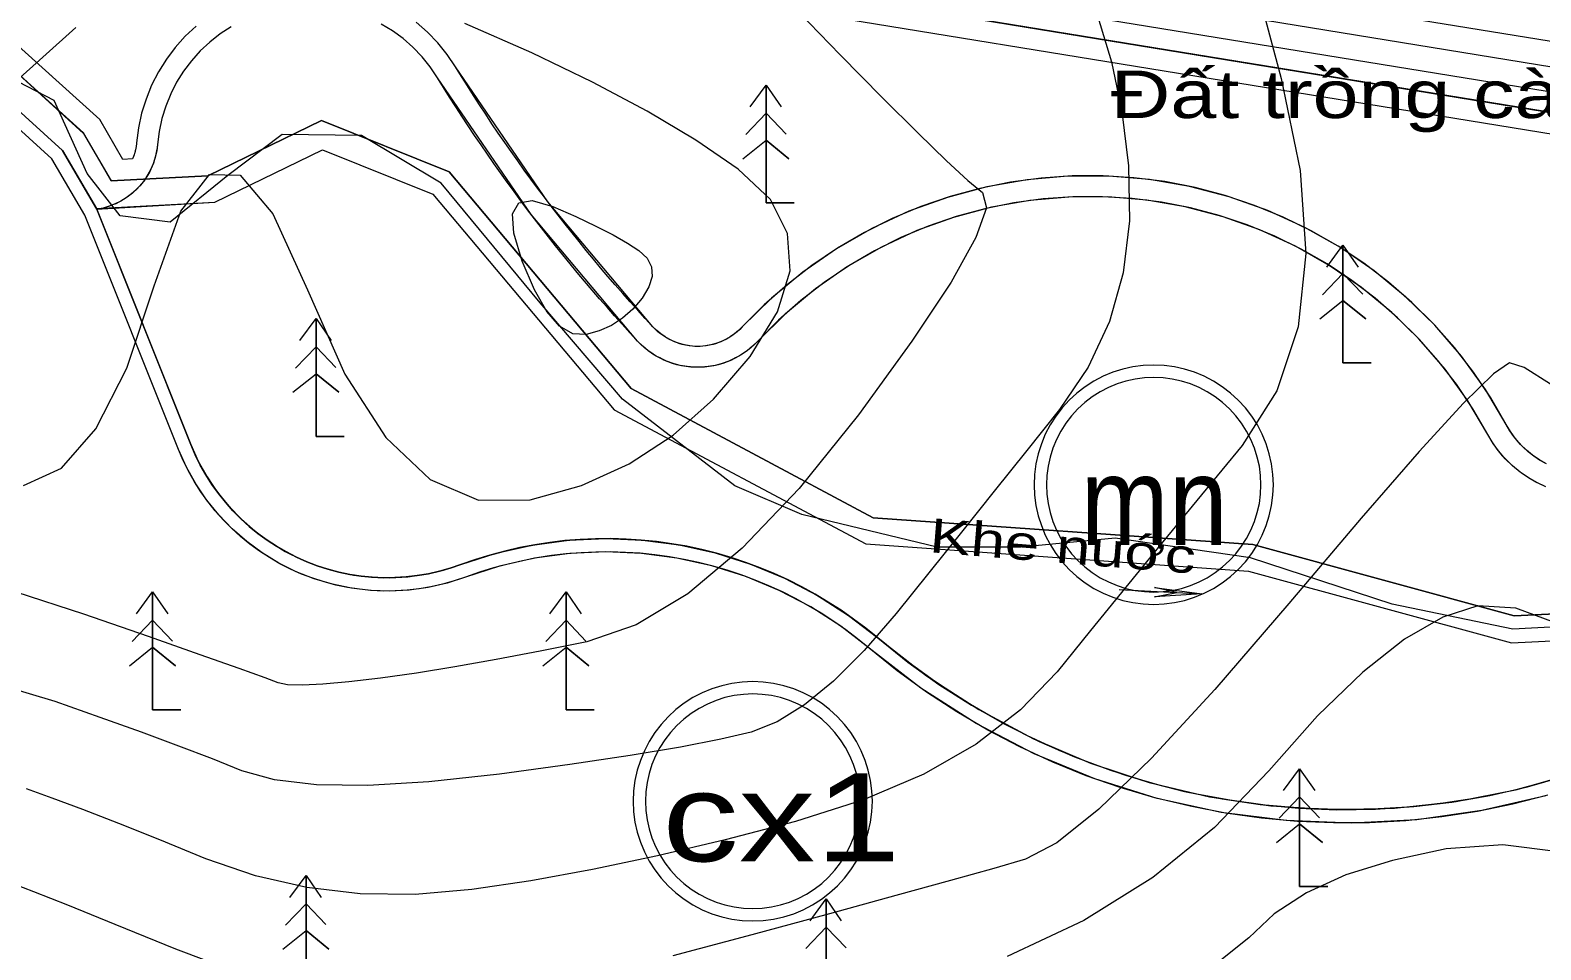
# Model space of a CAD drawing. Header units: metres. Extents: x 533049 to 537618, y 1849954 to 1852676.
# Drawn here: x 535436.2 to 535662.7, y 1851406.4 to 1851544.3 of the extents above; entities that cross this region are included whole.
import ezdxf

# ---------------------------------------------------------------- set-up
doc = ezdxf.new("R2010")
doc.units = ezdxf.units.M
doc.header["$LTSCALE"] = 2
for name, color, linetype, lineweight in [('11', 7, 'Continuous', 13), ('13', 7, 'Continuous', 13), ('14', 7, 'Continuous', 13), ('54', 7, 'Continuous', 13), ('55', 7, 'Continuous', 13), ('57', 7, 'Continuous', 13), ('60', 7, 'Continuous', 13), ('8', 7, 'Continuous', 13)]:
    doc.layers.add(name, color=color, linetype=linetype, lineweight=lineweight)

msp = doc.modelspace()

# ---------------------------------------------------------------- linework, layer by layer
at = {"layer": '11'}
for points in [[(535622.57, 1851476.16), (535622.5, 1851477.72), (535622.3, 1851479.28), (535621.96, 1851480.8), (535621.49, 1851482.3), (535620.89, 1851483.74), (535620.17, 1851485.13), (535619.32, 1851486.45), (535618.37, 1851487.69), (535617.31, 1851488.84), (535616.16, 1851489.9), (535614.92, 1851490.85), (535613.6, 1851491.7), (535612.21, 1851492.42), (535610.77, 1851493.02), (535609.27, 1851493.49), (535607.75, 1851493.83), (535606.19, 1851494.03), (535604.63, 1851494.1), (535603.07, 1851494.03), (535601.52, 1851493.83), (535599.99, 1851493.49), (535598.5, 1851493.02), (535597.05, 1851492.42), (535595.66, 1851491.7), (535594.34, 1851490.85), (535593.1, 1851489.9), (535591.95, 1851488.84), (535590.89, 1851487.69), (535589.94, 1851486.45), (535589.1, 1851485.13), (535588.37, 1851483.74), (535587.78, 1851482.3), (535587.3, 1851480.8), (535586.97, 1851479.28), (535586.76, 1851477.72), (535586.69, 1851476.16), (535586.76, 1851474.6), (535586.97, 1851473.05), (535587.3, 1851471.52), (535587.78, 1851470.03), (535588.37, 1851468.58), (535589.1, 1851467.19), (535589.94, 1851465.87), (535590.89, 1851464.63), (535591.95, 1851463.48), (535593.1, 1851462.42), (535594.34, 1851461.47), (535595.66, 1851460.63), (535597.05, 1851459.9), (535598.5, 1851459.3), (535599.99, 1851458.83), (535601.52, 1851458.5), (535603.07, 1851458.29), (535604.63, 1851458.22), (535606.19, 1851458.29), (535607.75, 1851458.5), (535609.27, 1851458.83), (535610.77, 1851459.3), (535612.21, 1851459.9), (535613.6, 1851460.63), (535614.92, 1851461.47), (535616.16, 1851462.42), (535617.31, 1851463.48), (535618.37, 1851464.63), (535619.32, 1851465.87), (535620.17, 1851467.19), (535620.89, 1851468.58), (535621.49, 1851470.03), (535621.96, 1851471.52), (535622.3, 1851473.05), (535622.5, 1851474.6)], [(535620.71, 1851476.16), (535620.65, 1851477.56), (535620.47, 1851478.95), (535620.16, 1851480.32), (535619.74, 1851481.66), (535619.21, 1851482.96), (535618.56, 1851484.2), (535617.8, 1851485.38), (535616.95, 1851486.5), (535616, 1851487.53), (535614.97, 1851488.48), (535613.85, 1851489.33), (535612.67, 1851490.09), (535611.43, 1851490.74), (535610.13, 1851491.27), (535608.79, 1851491.69), (535607.42, 1851492), (535606.03, 1851492.18), (535604.63, 1851492.24), (535603.23, 1851492.18), (535601.84, 1851492), (535600.47, 1851491.69), (535599.13, 1851491.27), (535597.83, 1851490.74), (535596.59, 1851490.09), (535595.41, 1851489.33), (535594.29, 1851488.48), (535593.26, 1851487.53), (535592.31, 1851486.5), (535591.46, 1851485.38), (535590.7, 1851484.2), (535590.06, 1851482.96), (535589.52, 1851481.66), (535589.1, 1851480.32), (535588.79, 1851478.95), (535588.61, 1851477.56), (535588.55, 1851476.16), (535588.61, 1851474.76), (535588.79, 1851473.37), (535589.1, 1851472), (535589.52, 1851470.66), (535590.06, 1851469.36), (535590.7, 1851468.12), (535591.46, 1851466.94), (535592.31, 1851465.82), (535593.26, 1851464.79), (535594.29, 1851463.84), (535595.41, 1851462.99), (535596.59, 1851462.23), (535597.83, 1851461.59), (535599.13, 1851461.05), (535600.47, 1851460.63), (535601.84, 1851460.32), (535603.23, 1851460.14), (535604.63, 1851460.08), (535606.03, 1851460.14), (535607.42, 1851460.32), (535608.79, 1851460.63), (535610.13, 1851461.05), (535611.43, 1851461.59), (535612.67, 1851462.23), (535613.85, 1851462.99), (535614.97, 1851463.84), (535616, 1851464.79), (535616.95, 1851465.82), (535617.8, 1851466.94), (535618.56, 1851468.12), (535619.21, 1851469.36), (535619.74, 1851470.66), (535620.16, 1851472), (535620.47, 1851473.37), (535620.65, 1851474.76)], [(535562.44, 1851428.71), (535562.37, 1851430.27), (535562.17, 1851431.82), (535561.83, 1851433.35), (535561.36, 1851434.84), (535560.76, 1851436.29), (535560.04, 1851437.68), (535559.2, 1851439), (535558.24, 1851440.24), (535557.19, 1851441.39), (535556.03, 1851442.45), (535554.79, 1851443.4), (535553.47, 1851444.24), (535552.08, 1851444.96), (535550.64, 1851445.56), (535549.15, 1851446.03), (535547.62, 1851446.37), (535546.07, 1851446.58), (535544.5, 1851446.64), (535542.94, 1851446.58), (535541.39, 1851446.37), (535539.86, 1851446.03), (535538.37, 1851445.56), (535536.92, 1851444.96), (535535.53, 1851444.24), (535534.21, 1851443.4), (535532.97, 1851442.45), (535531.82, 1851441.39), (535530.76, 1851440.24), (535529.81, 1851439), (535528.97, 1851437.68), (535528.25, 1851436.29), (535527.65, 1851434.84), (535527.18, 1851433.35), (535526.84, 1851431.82), (535526.63, 1851430.27), (535526.57, 1851428.71), (535526.63, 1851427.14), (535526.84, 1851425.59), (535527.18, 1851424.06), (535527.65, 1851422.57), (535528.25, 1851421.13), (535528.97, 1851419.74), (535529.81, 1851418.42), (535530.76, 1851417.18), (535531.82, 1851416.02), (535532.97, 1851414.97), (535534.21, 1851414.01), (535535.53, 1851413.17), (535536.92, 1851412.45), (535538.37, 1851411.85), (535539.86, 1851411.38), (535541.39, 1851411.04), (535542.94, 1851410.84), (535544.5, 1851410.77), (535546.07, 1851410.84), (535547.62, 1851411.04), (535549.15, 1851411.38), (535550.64, 1851411.85), (535552.08, 1851412.45), (535553.47, 1851413.17), (535554.79, 1851414.01), (535556.03, 1851414.97), (535557.19, 1851416.02), (535558.24, 1851417.18), (535559.2, 1851418.42), (535560.04, 1851419.74), (535560.76, 1851421.13), (535561.36, 1851422.57), (535561.83, 1851424.06), (535562.17, 1851425.59), (535562.37, 1851427.14)], [(535560.58, 1851428.71), (535560.52, 1851430.11), (535560.34, 1851431.5), (535560.04, 1851432.87), (535559.61, 1851434.21), (535559.08, 1851435.5), (535558.43, 1851436.75), (535557.68, 1851437.93), (535556.82, 1851439.04), (535555.87, 1851440.08), (535554.84, 1851441.03), (535553.73, 1851441.88), (535552.54, 1851442.63), (535551.3, 1851443.28), (535550, 1851443.82), (535548.66, 1851444.24), (535547.3, 1851444.54), (535545.9, 1851444.73), (535544.5, 1851444.79), (535543.1, 1851444.73), (535541.71, 1851444.54), (535540.34, 1851444.24), (535539, 1851443.82), (535537.71, 1851443.28), (535536.46, 1851442.63), (535535.28, 1851441.88), (535534.17, 1851441.03), (535533.13, 1851440.08), (535532.18, 1851439.04), (535531.33, 1851437.93), (535530.58, 1851436.75), (535529.93, 1851435.5), (535529.39, 1851434.21), (535528.97, 1851432.87), (535528.67, 1851431.5), (535528.48, 1851430.11), (535528.42, 1851428.71), (535528.48, 1851427.31), (535528.67, 1851425.91), (535528.97, 1851424.55), (535529.39, 1851423.21), (535529.93, 1851421.91), (535530.58, 1851420.67), (535531.33, 1851419.48), (535532.18, 1851418.37), (535533.13, 1851417.34), (535534.17, 1851416.39), (535535.28, 1851415.53), (535536.46, 1851414.78), (535537.71, 1851414.13), (535539, 1851413.6), (535540.34, 1851413.17), (535541.71, 1851412.87), (535543.1, 1851412.69), (535544.5, 1851412.63), (535545.9, 1851412.69), (535547.3, 1851412.87), (535548.66, 1851413.17), (535550, 1851413.6), (535551.3, 1851414.13), (535552.54, 1851414.78), (535553.73, 1851415.53), (535554.84, 1851416.39), (535555.87, 1851417.34), (535556.82, 1851418.37), (535557.68, 1851419.48), (535558.43, 1851420.67), (535559.08, 1851421.91), (535559.61, 1851423.21), (535560.04, 1851424.55), (535560.34, 1851425.91), (535560.52, 1851427.31)]]:
    msp.add_lwpolyline(points, close=True, dxfattribs=at)
at = {"layer": '13'}
msp.add_lwpolyline([(535716.45, 1851530.29), (535424.43, 1851577.9)], dxfattribs=at)
at = {"layer": '14'}
for points in [[(535430.91, 1851544.01), (535434.55, 1851555.84), (535434.9, 1851556.85), (535435.35, 1851557.81), (535435.88, 1851558.73), (535436.49, 1851559.6), (535437.18, 1851560.41), (535437.93, 1851561.16), (535438.75, 1851561.84), (535439.63, 1851562.44), (535440.56, 1851562.96), (535441.53, 1851563.39), (535442.53, 1851563.74), (535443.56, 1851563.99), (535444.61, 1851564.16), (535445.68, 1851564.22), (535446.74, 1851564.19), (535447.79, 1851564.07), (535714.86, 1851520.53)], [(535447.79, 1851564.07), (535714.86, 1851520.53)], [(535451.5, 1851525.03), (535450.05, 1851524.95), (535446.59, 1851530.94), (535431.86, 1851544.2), (535430.91, 1851544.01)], [(535461.04, 1851544.93), (535459.4, 1851543.4), (535457.91, 1851541.73), (535456.57, 1851539.95), (535455.38, 1851538.05), (535454.36, 1851536.06), (535453.52, 1851533.99), (535452.86, 1851531.85), (535452.39, 1851529.67), (535452.11, 1851527.45), (535452.03, 1851526.83), (535451.9, 1851526.21), (535451.72, 1851525.61), (535451.5, 1851525.03), (535450.05, 1851524.95), (535446.59, 1851530.94), (535431.86, 1851544.2)], [(535461.04, 1851544.93), (535459.4, 1851543.4), (535457.91, 1851541.73), (535456.57, 1851539.95), (535455.38, 1851538.05), (535454.36, 1851536.06), (535453.52, 1851533.99), (535452.86, 1851531.85), (535452.39, 1851529.67), (535452.11, 1851527.45), (535452.1, 1851527.36), (535452.09, 1851527.28), (535452.08, 1851527.19), (535452.07, 1851527.11), (535452.06, 1851527.02), (535452.05, 1851526.93), (535452.04, 1851526.85), (535452.02, 1851526.76), (535452.01, 1851526.68), (535451.99, 1851526.59), (535451.97, 1851526.51), (535451.95, 1851526.42), (535451.93, 1851526.34), (535451.91, 1851526.26), (535451.89, 1851526.17), (535451.87, 1851526.09), (535451.85, 1851526), (535451.82, 1851525.92), (535451.8, 1851525.84), (535451.77, 1851525.76), (535451.75, 1851525.67), (535451.72, 1851525.59), (535451.69, 1851525.51), (535451.66, 1851525.43), (535451.63, 1851525.35), (535451.6, 1851525.27), (535451.56, 1851525.19), (535451.53, 1851525.11), (535451.5, 1851525.03)], [(535535.46, 1851496.94), (535534.95, 1851497), (535534.44, 1851497.09), (535533.93, 1851497.2), (535533.43, 1851497.35), (535532.95, 1851497.52), (535532.47, 1851497.72), (535532, 1851497.95), (535531.55, 1851498.2), (535531.11, 1851498.48), (535530.69, 1851498.78), (535530.29, 1851499.11), (535529.9, 1851499.46), (535529.54, 1851499.83), (535528.39, 1851501.07), (535527.25, 1851502.32), (535526.12, 1851503.58), (535525, 1851504.85), (535523.89, 1851506.12), (535522.79, 1851507.4), (535521.69, 1851508.69), (535520.6, 1851509.99), (535519.53, 1851511.29), (535518.46, 1851512.61), (535517.4, 1851513.92), (535516.35, 1851515.25), (535515.31, 1851516.58), (535514.27, 1851517.92), (535513.25, 1851519.27), (535512.24, 1851520.62), (535511.23, 1851521.99), (535510.24, 1851523.35), (535509.25, 1851524.73), (535508.27, 1851526.11), (535507.31, 1851527.5), (535506.35, 1851528.89), (535505.4, 1851530.29), (535504.46, 1851531.7), (535503.53, 1851533.11), (535502.62, 1851534.53), (535501.71, 1851535.96), (535500.81, 1851537.39), (535499.92, 1851538.83), (535498.67, 1851540.69), (535497.26, 1851542.42), (535495.71, 1851544.03), (535494.02, 1851545.5)], [(535662.46, 1851479.89), (535661.45, 1851480.58), (535660.51, 1851481.36), (535659.64, 1851482.21), (535658.84, 1851483.14), (535658.13, 1851484.13), (535657.5, 1851485.18), (535654.37, 1851490.44), (535650.79, 1851495.42), (535646.79, 1851500.07), (535642.41, 1851504.35), (535637.68, 1851508.24), (535632.63, 1851511.71), (535627.3, 1851514.73), (535621.72, 1851517.28), (535615.95, 1851519.35), (535610.02, 1851520.9), (535603.99, 1851521.94), (535597.88, 1851522.45), (535591.75, 1851522.44), (535585.65, 1851521.9), (535579.61, 1851520.83), (535573.69, 1851519.25), (535567.93, 1851517.16), (535562.37, 1851514.59), (535557.05, 1851511.54), (535552.02, 1851508.05), (535547.3, 1851504.13), (535542.94, 1851499.83), (535542.38, 1851499.27), (535541.77, 1851498.77), (535541.12, 1851498.32), (535540.43, 1851497.92), (535539.71, 1851497.59), (535538.97, 1851497.32), (535538.2, 1851497.12), (535537.42, 1851496.98), (535536.64, 1851496.91), (535535.84, 1851496.91), (535535.06, 1851496.98), (535534.28, 1851497.12), (535533.51, 1851497.32), (535532.77, 1851497.59), (535532.05, 1851497.92), (535531.36, 1851498.32), (535530.71, 1851498.77), (535530.1, 1851499.27), (535529.54, 1851499.83), (535513.76, 1851518.6), (535499.92, 1851538.83), (535498.67, 1851540.69), (535497.26, 1851542.42), (535495.71, 1851544.03), (535494.02, 1851545.5)], [(535663.73, 1851429.62), (535658.48, 1851428.27), (535653.17, 1851427.18), (535647.82, 1851426.35), (535642.43, 1851425.79), (535637.01, 1851425.49), (535631.59, 1851425.45), (535626.18, 1851425.68), (535620.78, 1851426.17), (535615.41, 1851426.93), (535610.09, 1851427.95), (535604.82, 1851429.22), (535599.62, 1851430.76), (535594.51, 1851432.54), (535589.48, 1851434.57), (535584.56, 1851436.85), (535579.76, 1851439.36), (535575.09, 1851442.11), (535570.55, 1851445.08), (535566.17, 1851448.26), (535561.95, 1851451.66), (535560.23, 1851453.07), (535558.46, 1851454.41), (535556.64, 1851455.68), (535554.77, 1851456.89), (535552.87, 1851458.02), (535550.92, 1851459.09), (535548.94, 1851460.09), (535546.92, 1851461.01), (535544.87, 1851461.86), (535542.79, 1851462.64), (535540.68, 1851463.34), (535538.55, 1851463.96), (535536.39, 1851464.5), (535534.22, 1851464.96), (535532.03, 1851465.35), (535529.84, 1851465.65), (535527.63, 1851465.88), (535525.41, 1851466.02), (535523.19, 1851466.09), (535520.97, 1851466.07), (535518.75, 1851465.97), (535516.54, 1851465.79), (535514.33, 1851465.53), (535512.14, 1851465.19), (535509.96, 1851464.77), (535507.8, 1851464.28), (535505.65, 1851463.7), (535503.53, 1851463.04), (535501.43, 1851462.31), (535499.73, 1851461.74), (535498, 1851461.25), (535496.25, 1851460.86), (535494.47, 1851460.56), (535492.69, 1851460.35), (535490.89, 1851460.24), (535489.1, 1851460.23), (535487.3, 1851460.31), (535485.51, 1851460.49), (535483.73, 1851460.76), (535481.97, 1851461.13), (535480.24, 1851461.59), (535478.53, 1851462.14), (535476.85, 1851462.78), (535475.2, 1851463.51), (535473.6, 1851464.33), (535472.05, 1851465.23), (535470.54, 1851466.21), (535469.09, 1851467.27), (535467.7, 1851468.41), (535466.37, 1851469.62), (535465.1, 1851470.89), (535463.91, 1851472.24), (535462.79, 1851473.64), (535461.74, 1851475.1), (535460.78, 1851476.62), (535459.89, 1851478.19), (535459.1, 1851479.8), (535458.38, 1851481.45), (535444.32, 1851516.58), (535439.41, 1851525.01), (535429.17, 1851534.31)], [(535663.41, 1851429.53), (535653.84, 1851427.3), (535644.11, 1851425.94), (535634.3, 1851425.44), (535624.49, 1851425.81), (535614.75, 1851427.04), (535605.15, 1851429.14), (535595.78, 1851432.07), (535586.7, 1851435.82), (535577.99, 1851440.36), (535569.72, 1851445.66), (535561.95, 1851451.66), (535557.7, 1851454.94), (535553.19, 1851457.84), (535548.44, 1851460.33), (535543.48, 1851462.39), (535538.37, 1851464), (535533.13, 1851465.17), (535527.81, 1851465.86), (535522.45, 1851466.09), (535517.09, 1851465.84), (535511.78, 1851465.13), (535506.54, 1851463.95), (535501.43, 1851462.31), (535498.68, 1851461.43), (535495.85, 1851460.78), (535492.99, 1851460.38), (535490.09, 1851460.23), (535487.2, 1851460.32), (535484.33, 1851460.66), (535481.49, 1851461.25), (535478.71, 1851462.07), (535476.02, 1851463.13), (535473.43, 1851464.42), (535470.95, 1851465.93), (535468.62, 1851467.64), (535466.44, 1851469.55), (535464.43, 1851471.63), (535462.61, 1851473.88), (535460.99, 1851476.28), (535459.57, 1851478.81), (535458.38, 1851481.45), (535444.32, 1851516.58), (535439.41, 1851525.01), (535429.17, 1851534.31)], [(535663.41, 1851479.34), (535662.49, 1851479.87), (535661.62, 1851480.46), (535660.8, 1851481.11), (535660.02, 1851481.82), (535659.3, 1851482.59), (535658.64, 1851483.41), (535658.04, 1851484.27), (535657.5, 1851485.18), (535655.17, 1851489.2), (535652.57, 1851493.06), (535649.73, 1851496.73), (535646.65, 1851500.22), (535643.35, 1851503.5), (535639.84, 1851506.55), (535636.14, 1851509.37), (535632.27, 1851511.94), (535628.23, 1851514.25), (535624.06, 1851516.29), (535619.75, 1851518.05), (535615.35, 1851519.53), (535610.85, 1851520.72), (535606.29, 1851521.61), (535601.67, 1851522.2), (535597.03, 1851522.48), (535592.38, 1851522.47), (535587.75, 1851522.14), (535583.14, 1851521.52), (535578.58, 1851520.59), (535574.1, 1851519.37), (535569.7, 1851517.86), (535565.41, 1851516.07), (535561.25, 1851513.99), (535557.23, 1851511.65), (535553.37, 1851509.05), (535549.7, 1851506.21), (535546.21, 1851503.13), (535542.94, 1851499.83), (535542.58, 1851499.46), (535542.19, 1851499.11), (535541.79, 1851498.78), (535541.37, 1851498.48), (535540.93, 1851498.2), (535540.48, 1851497.95), (535540.01, 1851497.72), (535539.53, 1851497.52), (535539.05, 1851497.35), (535538.55, 1851497.2), (535538.04, 1851497.09), (535537.53, 1851497), (535537.02, 1851496.94), (535536.5, 1851496.91), (535535.98, 1851496.91), (535535.46, 1851496.94)], [(535663.52, 1851479.29), (535662.46, 1851479.89)]]:
    msp.add_lwpolyline(points, dxfattribs=at)
at = {"layer": '54'}
for p, q in [((535717.05, 1851533.99), (535444.83, 1851578.37)), ((535715.85, 1851526.59), (535444.21, 1851570.88))]:
    msp.add_line(p, q, dxfattribs=at)
at = {"layer": '55'}
msp.add_line((535715.36, 1851523.62), (535448.3, 1851567.17), dxfattribs=at)
at = {"layer": '57'}
for p, q in [((535546.51, 1851536.09), (535546.51, 1851518.42)), ((535543.45, 1851528.65), (535546.51, 1851531.85)), ((535549.49, 1851528.72), (535546.51, 1851531.85)), ((535543.03, 1851525.03), (535546.51, 1851527.81)), ((535549.92, 1851525.03), (535546.51, 1851527.81)), ((535546.51, 1851518.42), (535550.72, 1851518.42)), ((535633.01, 1851512.09), (535633.01, 1851494.42)), ((535629.95, 1851504.65), (535633.01, 1851507.85)), ((535635.99, 1851504.72), (535633.01, 1851507.85)), ((535629.53, 1851501.03), (535633.01, 1851503.81)), ((535636.42, 1851501.03), (535633.01, 1851503.81)), ((535479.01, 1851501.09), (535479.01, 1851483.42)), ((535475.95, 1851493.65), (535479.01, 1851496.85)), ((535481.99, 1851493.72), (535479.01, 1851496.85)), ((535633.01, 1851494.42), (535637.22, 1851494.42)), ((535475.53, 1851490.03), (535479.01, 1851492.81)), ((535482.42, 1851490.03), (535479.01, 1851492.81)), ((535479.01, 1851483.42), (535483.22, 1851483.42)), ((535454.51, 1851460.09), (535454.51, 1851442.42)), ((535516.51, 1851460.09), (535516.51, 1851442.42)), ((535451.45, 1851452.65), (535454.51, 1851455.85)), ((535457.49, 1851452.72), (535454.51, 1851455.85)), ((535513.45, 1851452.65), (535516.51, 1851455.85)), ((535519.49, 1851452.72), (535516.51, 1851455.85)), ((535451.03, 1851449.03), (535454.51, 1851451.81)), ((535457.92, 1851449.03), (535454.51, 1851451.81)), ((535513.03, 1851449.03), (535516.51, 1851451.81)), ((535519.92, 1851449.03), (535516.51, 1851451.81)), ((535454.51, 1851442.42), (535458.72, 1851442.42)), ((535516.51, 1851442.42), (535520.72, 1851442.42)), ((535626.51, 1851433.59), (535626.51, 1851415.92)), ((535623.45, 1851426.15), (535626.51, 1851429.35)), ((535629.49, 1851426.22), (535626.51, 1851429.35)), ((535623.03, 1851422.53), (535626.51, 1851425.31)), ((535629.92, 1851422.53), (535626.51, 1851425.31)), ((535477.51, 1851417.59), (535477.51, 1851399.92)), ((535626.51, 1851415.92), (535630.72, 1851415.92)), ((535474.45, 1851410.15), (535477.51, 1851413.35)), ((535480.49, 1851410.22), (535477.51, 1851413.35)), ((535555.51, 1851414.09), (535555.51, 1851396.42)), ((535552.45, 1851406.65), (535555.51, 1851409.85)), ((535558.49, 1851406.72), (535555.51, 1851409.85)), ((535474.03, 1851406.53), (535477.51, 1851409.31)), ((535480.92, 1851406.53), (535477.51, 1851409.31))]:
    msp.add_line(p, q, dxfattribs=at)
for points in [[(535620.23, 1851550.19), (535623.73, 1851537.08), (535626.6, 1851523.27), (535627.46, 1851510.85), (535626.29, 1851499.84), (535623.1, 1851490.23), (535617.9, 1851482.03), (535611.81, 1851474.66), (535605.99, 1851467.59), (535600.44, 1851460.81), (535595.15, 1851454.33), (535590.13, 1851448.13), (535584.65, 1851442.4), (535577.99, 1851437.28), (535570.15, 1851432.79), (535561.13, 1851428.92), (535550.93, 1851425.67), (535540.35, 1851422.92), (535530.21, 1851420.52), (535520.49, 1851418.48), (535511.21, 1851416.8), (535502.36, 1851415.48), (535493.86, 1851414.75), (535485.62, 1851414.85), (535477.64, 1851415.78), (535469.93, 1851417.53), (535462.49, 1851420.1), (535455.57, 1851422.91), (535449.42, 1851425.36), (535444.04, 1851427.46), (535439.44, 1851429.19), (535435.61, 1851430.57)], [(535596.26, 1851546.34), (535598.31, 1851539.57), (535599.84, 1851532.11), (535600.84, 1851523.97), (535601.01, 1851515.72), (535600.07, 1851507.94), (535598, 1851500.63), (535594.8, 1851493.79), (535590.49, 1851487.42), (535585.61, 1851481.29), (535580.72, 1851475.18), (535575.83, 1851469.07), (535570.92, 1851462.97), (535566.01, 1851456.88), (535561.2, 1851451.3), (535556.62, 1851446.73), (535552.27, 1851443.17), (535548.14, 1851440.63), (535544.24, 1851439.09), (535539.7, 1851438.01), (535533.65, 1851436.84), (535526.11, 1851435.58), (535517.07, 1851434.23), (535506.52, 1851432.78), (535495.94, 1851431.61), (535486.79, 1851431.07), (535479.07, 1851431.17), (535472.77, 1851431.91), (535467.91, 1851433.29), (535463.47, 1851435.06), (535458.45, 1851436.99), (535452.84, 1851439.06), (535446.66, 1851441.29), (535439.89, 1851443.67), (535432.72, 1851445.83)], [(535551.39, 1851547), (535557.61, 1851540.63), (535563.97, 1851534.15), (535569.29, 1851528.85), (535573.56, 1851524.72), (535576.78, 1851521.76), (535578.96, 1851519.98), (535579.53, 1851517.69), (535577.96, 1851513.21), (535574.24, 1851506.54), (535568.37, 1851497.69), (535560.36, 1851486.65), (535551.45, 1851475.58), (535542.93, 1851466.64), (535534.78, 1851459.83), (535527.01, 1851455.14), (535519.61, 1851452.59), (535512.61, 1851451.19), (535506.02, 1851449.94), (535499.83, 1851448.86), (535494.06, 1851447.93), (535488.7, 1851447.17), (535483.95, 1851446.6), (535480.04, 1851446.24), (535476.97, 1851446.1), (535474.73, 1851446.18), (535473.32, 1851446.48), (535471.37, 1851447.21), (535467.48, 1851448.61), (535461.64, 1851450.67), (535453.88, 1851453.39), (535444.17, 1851456.77), (535434.03, 1851460.08)], [(535443.01, 1851544.74), (535433.58, 1851536.28)], [(535435.14, 1851476.04), (535440.83, 1851478.66), (535446, 1851484.53), (535450.63, 1851493.65), (535454.74, 1851506.01), (535458.74, 1851517.18), (535463.03, 1851522.7), (535467.63, 1851522.57), (535472.52, 1851516.8), (535477.72, 1851505.37), (535483.33, 1851492.72), (535489.47, 1851483.24), (535496.15, 1851476.94), (535503.36, 1851473.83), (535511.1, 1851473.89), (535518.82, 1851476.07), (535525.99, 1851479.31), (535532.59, 1851483.61), (535538.64, 1851488.97), (535544.13, 1851495.39), (535548.22, 1851502.07), (535550.09, 1851508.23), (535549.73, 1851513.85), (535547.14, 1851518.94), (535542.33, 1851523.5), (535535.96, 1851527.81), (535528.67, 1851532.15), (535520.47, 1851536.51), (535511.36, 1851540.91), (535501.34, 1851545.33)], [(535430.94, 1851540.8), (535444.12, 1851528.83), (535448.29, 1851521.71), (535462.81, 1851522.49), (535479.81, 1851530.77), (535498.97, 1851523.07), (535526.27, 1851490.58), (535562.57, 1851471.22), (535619.5, 1851467.19), (535658.7, 1851456.51), (535704.91, 1851458.75)], [(535675.32, 1851455.42), (535658.48, 1851454.5), (535640.39, 1851458.27), (535619.16, 1851465.21), (535598.86, 1851468.13), (535584.73, 1851466.79), (535572.14, 1851466.82), (535551.87, 1851471.69), (535541.82, 1851476.01), (535524.99, 1851489), (535512.6, 1851503.46), (535497.76, 1851521.4), (535485.82, 1851528.53), (535473.95, 1851528.65), (535465.8, 1851522.53), (535457.15, 1851515.51), (535449.66, 1851516.48), (535444.71, 1851522.82), (535439.73, 1851533.76), (535430.35, 1851538.64)], [(535429.76, 1851536.47), (535440.98, 1851526.28), (535446.08, 1851517.58), (535463.83, 1851518.54), (535479.96, 1851526.4), (535496.55, 1851519.73), (535523.71, 1851487.41), (535561.44, 1851467.29), (535618.82, 1851463.23), (535658.26, 1851452.48), (535704.85, 1851454.74)], [(535544.09, 1851532.8), (535546.51, 1851536.09), (535548.78, 1851532.8)], [(535544.09, 1851532.8), (535546.51, 1851536.09), (535548.78, 1851532.8)], [(535550.72, 1851518.42), (535546.51, 1851518.42), (535546.51, 1851536.09)], [(535543.45, 1851528.65), (535546.51, 1851531.85), (535549.49, 1851528.72)], [(535543.03, 1851525.03), (535546.51, 1851527.81), (535549.92, 1851525.03)], [(535630.59, 1851508.8), (535633.01, 1851512.09), (535635.28, 1851508.8)], [(535630.59, 1851508.8), (535633.01, 1851512.09), (535635.28, 1851508.8)], [(535637.22, 1851494.42), (535633.01, 1851494.42), (535633.01, 1851512.09)], [(535629.95, 1851504.65), (535633.01, 1851507.85), (535635.99, 1851504.72)], [(535629.53, 1851501.03), (535633.01, 1851503.81), (535636.42, 1851501.03)], [(535476.59, 1851497.8), (535479.01, 1851501.09), (535481.28, 1851497.8)], [(535476.59, 1851497.8), (535479.01, 1851501.09), (535481.28, 1851497.8)], [(535483.22, 1851483.42), (535479.01, 1851483.42), (535479.01, 1851501.09)], [(535475.95, 1851493.65), (535479.01, 1851496.85), (535481.99, 1851493.72)], [(535664.13, 1851491.24), (535660.19, 1851493.75), (535657.98, 1851494.43), (535655.59, 1851492.8), (535651.08, 1851488.38), (535644.46, 1851481.17), (535635.74, 1851471.17), (535624.9, 1851458.36), (535613.81, 1851445.47), (535604.32, 1851435.19), (535596.42, 1851427.52), (535590.11, 1851422.46), (535585.4, 1851420.01), (535580.63, 1851418.65), (535574.15, 1851416.83), (535565.94, 1851414.56), (535556.02, 1851411.83), (535544.38, 1851408.66), (535532.54, 1851405.52)], [(535475.53, 1851490.03), (535479.01, 1851492.81), (535482.42, 1851490.03)], [(535452.09, 1851456.8), (535454.51, 1851460.09), (535456.78, 1851456.8)], [(535452.09, 1851456.8), (535454.51, 1851460.09), (535456.78, 1851456.8)], [(535458.72, 1851442.42), (535454.51, 1851442.42), (535454.51, 1851460.09)], [(535514.09, 1851456.8), (535516.51, 1851460.09), (535518.78, 1851456.8)], [(535514.09, 1851456.8), (535516.51, 1851460.09), (535518.78, 1851456.8)], [(535520.72, 1851442.42), (535516.51, 1851442.42), (535516.51, 1851460.09)], [(535599.46, 1851460.48), (535611.83, 1851459.79), (535604.74, 1851459.37), (535608.09, 1851460), (535604.74, 1851460.77), (535611.83, 1851459.79)], [(535724.45, 1851400.35), (535716.99, 1851411.18), (535707.6, 1851422.03), (535696.3, 1851432.9), (535684.77, 1851442.61), (535674.7, 1851449.97), (535666.09, 1851454.99), (535658.93, 1851457.66), (535653.24, 1851457.99), (535648.01, 1851456.33), (535642.26, 1851453.02), (535635.99, 1851448.08), (535629.2, 1851441.5), (535621.9, 1851433.29), (535613.77, 1851424.77), (535604.51, 1851417.28), (535594.13, 1851410.84), (535582.63, 1851405.43)], [(535451.45, 1851452.65), (535454.51, 1851455.85), (535457.49, 1851452.72)], [(535513.45, 1851452.65), (535516.51, 1851455.85), (535519.49, 1851452.72)], [(535451.03, 1851449.03), (535454.51, 1851451.81), (535457.92, 1851449.03)], [(535513.03, 1851449.03), (535516.51, 1851451.81), (535519.92, 1851449.03)], [(535624.09, 1851430.3), (535626.51, 1851433.59), (535628.78, 1851430.3)], [(535624.09, 1851430.3), (535626.51, 1851433.59), (535628.78, 1851430.3)], [(535630.72, 1851415.92), (535626.51, 1851415.92), (535626.51, 1851433.59)], [(535623.45, 1851426.15), (535626.51, 1851429.35), (535629.49, 1851426.22)], [(535623.03, 1851422.53), (535626.51, 1851425.31), (535629.92, 1851422.53)], [(535696.52, 1851401.11), (535689.37, 1851407.99), (535681.53, 1851414.04), (535673.52, 1851418.43), (535665.34, 1851421.14), (535657, 1851422.18), (535648.49, 1851421.56), (535640.43, 1851419.85), (535633.44, 1851417.67), (535627.52, 1851415), (535622.67, 1851411.84), (535618.89, 1851408.21), (535613.72, 1851404.06)], [(535467.7, 1851402.89), (535458.01, 1851406.53), (535448.91, 1851410.24), (535441.81, 1851413.11), (535436.7, 1851415.14), (535433.58, 1851416.34), (535432.46, 1851416.69), (535432.26, 1851416.59), (535431.91, 1851416.41), (535431.4, 1851416.15), (535430.74, 1851415.8), (535429.93, 1851415.38), (535427.94, 1851414.4), (535423.75, 1851412.41), (535417.35, 1851409.4), (535408.74, 1851405.37)], [(535475.09, 1851414.3), (535477.51, 1851417.59), (535479.78, 1851414.3)], [(535475.09, 1851414.3), (535477.51, 1851417.59), (535479.78, 1851414.3)], [(535481.72, 1851399.92), (535477.51, 1851399.92), (535477.51, 1851417.59)], [(535474.45, 1851410.15), (535477.51, 1851413.35), (535480.49, 1851410.22)], [(535553.09, 1851410.8), (535555.51, 1851414.09), (535557.78, 1851410.8)], [(535553.09, 1851410.8), (535555.51, 1851414.09), (535557.78, 1851410.8)], [(535559.72, 1851396.42), (535555.51, 1851396.42), (535555.51, 1851414.09)], [(535552.45, 1851406.65), (535555.51, 1851409.85), (535558.49, 1851406.72)], [(535474.03, 1851406.53), (535477.51, 1851409.31), (535480.92, 1851406.53)]]:
    msp.add_lwpolyline(points, dxfattribs=at)
msp.add_lwpolyline([(535528.66, 1851510.11), (535529.32, 1851508.82), (535529.41, 1851507.39), (535528.94, 1851505.83), (535527.9, 1851504.13), (535526.51, 1851502.5), (535524.97, 1851501.14), (535523.3, 1851500.05), (535521.48, 1851499.23), (535519.52, 1851498.68), (535517.51, 1851498.78), (535515.54, 1851499.94), (535513.62, 1851502.14), (535511.75, 1851505.39), (535509.92, 1851509.69), (535508.65, 1851513.87), (535508.48, 1851516.78), (535509.41, 1851518.42), (535511.43, 1851518.78), (535514.54, 1851517.87), (535517.98, 1851516.36), (535520.99, 1851514.95), (535523.58, 1851513.63), (535525.73, 1851512.4), (535527.44, 1851511.27)], close=True, dxfattribs=at)
at = {"layer": '60'}
for points in [[(535435.9, 1851563.55), (535436.46, 1851564.03), (535437.05, 1851564.49), (535437.66, 1851564.91), (535438.29, 1851565.3), (535438.94, 1851565.66), (535439.61, 1851565.99), (535440.29, 1851566.28), (535440.98, 1851566.54), (535441.69, 1851566.77), (535442.41, 1851566.96), (535443.13, 1851567.11), (535443.86, 1851567.23), (535444.6, 1851567.31), (535445.34, 1851567.35), (535446.08, 1851567.36), (535446.83, 1851567.33), (535447.56, 1851567.27), (535448.3, 1851567.17), (535715.36, 1851523.62)], [(535466.27, 1851544.83), (535464.63, 1851543.76), (535463.08, 1851542.54), (535461.65, 1851541.2), (535460.34, 1851539.74), (535459.15, 1851538.17), (535458.11, 1851536.5), (535457.22, 1851534.75), (535456.48, 1851532.94), (535455.9, 1851531.06), (535455.49, 1851529.14), (535455.24, 1851527.19), (535455.19, 1851526.7), (535455.11, 1851526.21), (535455.01, 1851525.72), (535454.89, 1851525.24), (535454.75, 1851524.76), (535454.59, 1851524.3), (535454.4, 1851523.84), (535454.2, 1851523.39), (535453.97, 1851522.94), (535453.72, 1851522.51), (535453.45, 1851522.1), (535453.17, 1851521.69), (535452.86, 1851521.3), (535452.54, 1851520.92), (535452.2, 1851520.56), (535451.85, 1851520.22), (535451.48, 1851519.89), (535451.09, 1851519.57), (535450.69, 1851519.28), (535450.28, 1851519.01), (535449.85, 1851518.75), (535449.42, 1851518.52), (535448.97, 1851518.3), (535448.51, 1851518.11), (535448.05, 1851517.93), (535447.58, 1851517.78), (535447.1, 1851517.65), (535446.61, 1851517.55), (535446.12, 1851517.46)], [(535466.27, 1851544.83), (535464.63, 1851543.76), (535463.08, 1851542.54), (535461.65, 1851541.2), (535460.34, 1851539.74), (535459.15, 1851538.17), (535458.11, 1851536.5), (535457.22, 1851534.75), (535456.48, 1851532.94), (535455.9, 1851531.06), (535455.49, 1851529.14), (535455.24, 1851527.19), (535455.22, 1851527), (535455.2, 1851526.81), (535455.18, 1851526.62), (535455.15, 1851526.42), (535455.12, 1851526.23), (535455.08, 1851526.04), (535455.04, 1851525.86), (535455, 1851525.67), (535454.96, 1851525.48), (535454.91, 1851525.29), (535454.86, 1851525.11), (535454.8, 1851524.92), (535454.74, 1851524.74), (535454.68, 1851524.56), (535454.62, 1851524.37), (535454.55, 1851524.19), (535454.48, 1851524.01), (535454.4, 1851523.84), (535454.32, 1851523.66), (535454.24, 1851523.49), (535454.16, 1851523.31), (535454.07, 1851523.14), (535453.98, 1851522.97), (535453.89, 1851522.8), (535453.79, 1851522.63), (535453.69, 1851522.47), (535453.59, 1851522.31), (535453.49, 1851522.14), (535453.38, 1851521.98)], [(535529.35, 1851495.88), (535528.79, 1851496.29), (535528.24, 1851496.73), (535527.73, 1851497.19), (535527.24, 1851497.69), (535526.08, 1851498.95), (535524.93, 1851500.22), (535523.78, 1851501.49), (535522.65, 1851502.77), (535521.52, 1851504.06), (535520.4, 1851505.36), (535519.29, 1851506.67), (535518.19, 1851507.98), (535517.1, 1851509.3), (535516.02, 1851510.63), (535514.94, 1851511.97), (535513.88, 1851513.31), (535512.83, 1851514.66), (535511.78, 1851516.02), (535510.74, 1851517.38), (535509.72, 1851518.75), (535508.7, 1851520.13), (535507.69, 1851521.51), (535506.69, 1851522.91), (535505.7, 1851524.31), (535504.73, 1851525.71), (535503.76, 1851527.12), (535502.8, 1851528.54), (535501.84, 1851529.97), (535500.9, 1851531.4), (535499.97, 1851532.84), (535499.05, 1851534.28), (535498.14, 1851535.73), (535497.24, 1851537.19), (535496.14, 1851538.82), (535494.91, 1851540.34), (535493.54, 1851541.76), (535492.06, 1851543.05), (535490.48, 1851544.21), (535488.8, 1851545.23)], [(535535.2, 1851493.81), (535534.5, 1851493.89), (535533.82, 1851494.01), (535533.14, 1851494.16), (535532.47, 1851494.36), (535531.81, 1851494.59), (535531.17, 1851494.86), (535530.55, 1851495.17), (535529.94, 1851495.51), (535529.35, 1851495.88), (535528.79, 1851496.29), (535528.24, 1851496.73), (535527.73, 1851497.19), (535527.24, 1851497.69), (535526.08, 1851498.95), (535524.93, 1851500.22), (535523.78, 1851501.49), (535522.65, 1851502.77), (535521.52, 1851504.06), (535520.4, 1851505.36), (535519.29, 1851506.67), (535518.19, 1851507.98), (535517.1, 1851509.3), (535516.02, 1851510.63), (535514.94, 1851511.97), (535513.88, 1851513.31), (535512.83, 1851514.66), (535511.78, 1851516.02), (535510.74, 1851517.38), (535509.72, 1851518.75), (535508.7, 1851520.13), (535507.69, 1851521.51), (535506.69, 1851522.91), (535505.7, 1851524.31), (535504.73, 1851525.71), (535503.76, 1851527.12), (535502.8, 1851528.54), (535501.84, 1851529.97), (535500.9, 1851531.4), (535499.97, 1851532.84), (535499.05, 1851534.28), (535498.14, 1851535.73), (535497.24, 1851537.19), (535496.14, 1851538.82), (535494.91, 1851540.34), (535493.54, 1851541.76), (535492.06, 1851543.05), (535490.48, 1851544.21), (535488.8, 1851545.23)], [(535453.38, 1851521.98), (535448.29, 1851521.71), (535444.12, 1851528.94), (535430.94, 1851540.8), (535426.35, 1851539.85)], [(535527.79, 1851467.87), (535525.5, 1851468.02), (535523.21, 1851468.09), (535520.92, 1851468.07), (535518.63, 1851467.97), (535516.34, 1851467.78), (535514.06, 1851467.51), (535511.8, 1851467.16), (535509.55, 1851466.73), (535507.31, 1851466.22), (535505.1, 1851465.62), (535502.91, 1851464.94), (535500.74, 1851464.19), (535499.14, 1851463.65), (535497.51, 1851463.19), (535495.86, 1851462.82), (535494.19, 1851462.54), (535492.51, 1851462.35), (535490.82, 1851462.24), (535489.13, 1851462.23), (535487.44, 1851462.31), (535485.76, 1851462.47), (535484.09, 1851462.73), (535482.43, 1851463.07), (535480.8, 1851463.51), (535479.19, 1851464.03), (535477.61, 1851464.63), (535476.06, 1851465.32), (535474.56, 1851466.08), (535473.09, 1851466.93), (535471.68, 1851467.85), (535470.31, 1851468.85), (535469, 1851469.92), (535467.75, 1851471.06), (535466.56, 1851472.26), (535465.44, 1851473.53), (535464.38, 1851474.85), (535463.4, 1851476.22), (535462.49, 1851477.65), (535461.66, 1851479.12), (535460.91, 1851480.64), (535460.24, 1851482.19), (535446.12, 1851517.46), (535440.98, 1851526.28), (535429.76, 1851536.47)], [(535663.11, 1851476.01), (535661.95, 1851476.56), (535660.83, 1851477.2), (535659.77, 1851477.92), (535658.76, 1851478.72), (535657.81, 1851479.59), (535656.93, 1851480.52), (535656.12, 1851481.52), (535655.39, 1851482.58), (535654.74, 1851483.69), (535652.5, 1851487.53), (535650.02, 1851491.22), (535647.31, 1851494.73), (535644.36, 1851498.07), (535641.21, 1851501.2), (535637.86, 1851504.12), (535634.32, 1851506.81), (535630.62, 1851509.26), (535626.76, 1851511.47), (535622.77, 1851513.42), (535618.66, 1851515.11), (535614.45, 1851516.52), (535610.15, 1851517.66), (535605.79, 1851518.51), (535601.38, 1851519.07), (535596.94, 1851519.34), (535592.5, 1851519.33), (535588.07, 1851519.02), (535583.66, 1851518.42), (535579.31, 1851517.54), (535575.02, 1851516.37), (535570.82, 1851514.93), (535566.72, 1851513.21), (535562.74, 1851511.23), (535558.9, 1851508.99), (535555.21, 1851506.51), (535551.7, 1851503.79), (535548.37, 1851500.85), (535545.24, 1851497.69), (535544.75, 1851497.19), (535544.24, 1851496.73), (535543.69, 1851496.29), (535543.13, 1851495.88), (535542.54, 1851495.51), (535541.93, 1851495.17), (535541.31, 1851494.86), (535540.67, 1851494.59), (535540.01, 1851494.36), (535539.34, 1851494.16), (535538.66, 1851494.01), (535537.98, 1851493.89), (535537.28, 1851493.81), (535536.59, 1851493.77), (535535.89, 1851493.77), (535535.2, 1851493.81), (535534.5, 1851493.89), (535533.82, 1851494.01), (535533.14, 1851494.16), (535532.47, 1851494.36), (535531.81, 1851494.59), (535531.17, 1851494.86), (535530.55, 1851495.17), (535529.94, 1851495.51), (535529.35, 1851495.88)], [(535663.11, 1851476.01), (535661.95, 1851476.56), (535660.83, 1851477.2), (535659.77, 1851477.92), (535658.76, 1851478.72), (535657.81, 1851479.59), (535656.93, 1851480.52), (535656.12, 1851481.52), (535655.39, 1851482.58), (535654.74, 1851483.69), (535652.5, 1851487.53), (535650.02, 1851491.22), (535647.31, 1851494.73), (535644.36, 1851498.07), (535641.21, 1851501.2), (535637.86, 1851504.12), (535634.32, 1851506.81), (535630.62, 1851509.26), (535626.76, 1851511.47), (535622.77, 1851513.42), (535618.66, 1851515.11), (535614.45, 1851516.52), (535610.15, 1851517.66), (535605.79, 1851518.51), (535601.38, 1851519.07), (535596.94, 1851519.34), (535592.5, 1851519.33), (535588.07, 1851519.02), (535583.66, 1851518.42), (535579.31, 1851517.54), (535575.02, 1851516.37), (535570.82, 1851514.93), (535566.72, 1851513.21), (535562.74, 1851511.23), (535558.9, 1851508.99), (535555.21, 1851506.51), (535551.7, 1851503.79), (535548.37, 1851500.85), (535545.24, 1851497.69), (535544.75, 1851497.19), (535544.24, 1851496.73), (535543.69, 1851496.29), (535543.13, 1851495.88), (535542.54, 1851495.51), (535541.93, 1851495.17), (535541.31, 1851494.86), (535540.67, 1851494.59), (535540.01, 1851494.36), (535539.34, 1851494.16), (535538.66, 1851494.01), (535537.98, 1851493.89), (535537.28, 1851493.81), (535536.59, 1851493.77), (535535.89, 1851493.77), (535535.2, 1851493.81)], [(535446.08, 1851517.58), (535460.24, 1851482.19), (535460.91, 1851480.64), (535461.66, 1851479.12), (535462.49, 1851477.65), (535463.4, 1851476.22), (535464.38, 1851474.85), (535465.44, 1851473.53), (535466.56, 1851472.26), (535467.75, 1851471.06), (535469, 1851469.92), (535470.31, 1851468.85), (535471.68, 1851467.85), (535473.09, 1851466.93), (535474.56, 1851466.08), (535476.06, 1851465.32), (535477.61, 1851464.63), (535479.19, 1851464.03), (535480.8, 1851463.51), (535482.43, 1851463.07), (535484.09, 1851462.73), (535485.76, 1851462.47), (535487.44, 1851462.31), (535489.13, 1851462.23), (535490.82, 1851462.24), (535492.51, 1851462.35), (535494.19, 1851462.54), (535495.86, 1851462.82), (535497.51, 1851463.19), (535499.14, 1851463.65), (535500.74, 1851464.19), (535502.91, 1851464.94), (535505.1, 1851465.62), (535507.31, 1851466.22), (535509.55, 1851466.73), (535511.8, 1851467.16), (535514.06, 1851467.51), (535516.34, 1851467.78), (535518.63, 1851467.97), (535520.92, 1851468.07), (535523.21, 1851468.09), (535525.5, 1851468.02), (535527.79, 1851467.87), (535530.07, 1851467.64), (535532.35, 1851467.32), (535534.6, 1851466.93), (535536.85, 1851466.45), (535539.07, 1851465.89), (535541.27, 1851465.24), (535543.45, 1851464.52), (535545.6, 1851463.72), (535547.72, 1851462.85), (535549.8, 1851461.89), (535551.85, 1851460.86), (535553.86, 1851459.76), (535555.83, 1851458.58), (535557.76, 1851457.34), (535559.63, 1851456.02), (535561.46, 1851454.64), (535563.24, 1851453.19), (535567.74, 1851449.58), (535572.43, 1851446.22), (535577.29, 1851443.11), (535582.3, 1851440.26), (535587.46, 1851437.68), (535592.75, 1851435.37), (535598.15, 1851433.35), (535603.66, 1851431.62), (535609.24, 1851430.19), (535614.9, 1851429.05), (535620.6, 1851428.21), (535626.35, 1851427.67), (535632.11, 1851427.44), (535637.88, 1851427.52), (535643.64, 1851427.9), (535649.36, 1851428.59), (535655.05, 1851429.58), (535660.67, 1851430.86), (535666.22, 1851432.45)], [(535663.74, 1851431.7), (535658.56, 1851430.34), (535653.33, 1851429.24), (535648.04, 1851428.4), (535642.72, 1851427.82), (535637.38, 1851427.5), (535632.03, 1851427.45), (535626.68, 1851427.65), (535621.35, 1851428.12), (535616.05, 1851428.85), (535610.79, 1851429.84), (535605.59, 1851431.09), (535600.46, 1851432.59), (535595.4, 1851434.34), (535590.44, 1851436.34), (535585.58, 1851438.58), (535580.83, 1851441.06), (535576.22, 1851443.76), (535571.74, 1851446.69), (535567.41, 1851449.84), (535563.24, 1851453.19), (535561.46, 1851454.64), (535559.63, 1851456.02), (535557.76, 1851457.34), (535555.83, 1851458.58), (535553.86, 1851459.76), (535551.85, 1851460.86), (535549.8, 1851461.89), (535547.72, 1851462.85), (535545.6, 1851463.72), (535543.45, 1851464.52), (535541.27, 1851465.24), (535539.07, 1851465.89), (535536.85, 1851466.45), (535534.6, 1851466.93), (535532.35, 1851467.32), (535530.07, 1851467.64), (535527.79, 1851467.87)]]:
    msp.add_lwpolyline(points, dxfattribs=at)
at = {"layer": '8'}
for points in [[(535466.27, 1851544.83), (535464.63, 1851543.76), (535463.08, 1851542.54), (535461.65, 1851541.2), (535460.34, 1851539.74), (535459.15, 1851538.17), (535458.11, 1851536.5), (535457.22, 1851534.75), (535456.48, 1851532.94), (535455.9, 1851531.06), (535455.49, 1851529.14), (535455.24, 1851527.19), (535455.12, 1851526.24), (535454.91, 1851525.3), (535454.62, 1851524.39), (535454.25, 1851523.5), (535453.81, 1851522.66), (535453.29, 1851521.85), (535452.69, 1851521.1), (535452.04, 1851520.4), (535451.32, 1851519.76), (535450.55, 1851519.19), (535449.74, 1851518.69), (535448.88, 1851518.26), (535447.99, 1851517.91)], [(535663.44, 1851475.87), (535662.09, 1851476.49), (535660.79, 1851477.23), (535659.56, 1851478.07), (535658.41, 1851479.02), (535657.35, 1851480.07), (535656.37, 1851481.2), (535655.5, 1851482.41), (535654.74, 1851483.69), (535651.74, 1851488.72), (535648.32, 1851493.48), (535644.5, 1851497.92), (535640.32, 1851502.01), (535635.79, 1851505.73), (535630.96, 1851509.05), (535625.87, 1851511.94), (535620.54, 1851514.38), (535615.03, 1851516.35), (535609.36, 1851517.83), (535603.59, 1851518.83), (535597.75, 1851519.32), (535591.89, 1851519.3), (535586.06, 1851518.78), (535580.29, 1851517.77), (535574.63, 1851516.25), (535569.13, 1851514.26), (535563.81, 1851511.8), (535558.73, 1851508.88), (535553.92, 1851505.55), (535549.41, 1851501.81), (535545.24, 1851497.69), (535544.48, 1851496.94), (535543.67, 1851496.26), (535542.79, 1851495.66), (535541.87, 1851495.13), (535540.9, 1851494.69), (535539.9, 1851494.33), (535538.88, 1851494.05), (535537.83, 1851493.87), (535536.77, 1851493.78), (535535.71, 1851493.78), (535534.65, 1851493.87), (535533.6, 1851494.05), (535532.58, 1851494.33), (535531.58, 1851494.69), (535530.61, 1851495.13), (535529.69, 1851495.66), (535528.81, 1851496.26), (535528, 1851496.94), (535527.24, 1851497.69), (535511.26, 1851516.7), (535497.24, 1851537.19), (535496.14, 1851538.82), (535494.91, 1851540.34), (535493.54, 1851541.76), (535492.06, 1851543.05), (535490.48, 1851544.21), (535488.8, 1851545.23)], [(535704.91, 1851458.75), (535658.7, 1851456.51), (535619.5, 1851467.19), (535562.57, 1851471.22), (535526.27, 1851490.58), (535498.97, 1851523.07), (535479.81, 1851530.77), (535462.81, 1851522.49), (535448.29, 1851521.71), (535444.12, 1851528.94), (535430.94, 1851540.8)], [(535283.29, 1851509.82), (535297.83, 1851511.62), (535308.47, 1851516.82), (535312.25, 1851530.52), (535321.69, 1851536.81), (535344.24, 1851530.76), (535361.74, 1851523.98), (535380.48, 1851520.08), (535402.85, 1851526.41), (535414.61, 1851533.19), (535429.76, 1851536.47), (535440.98, 1851526.28), (535446.08, 1851517.46), (535463.83, 1851518.54), (535479.96, 1851526.4), (535496.55, 1851519.73), (535523.71, 1851487.41), (535561.44, 1851467.29), (535618.82, 1851463.23), (535658.26, 1851452.48), (535704.85, 1851454.74)], [(535447.99, 1851517.91), (535447.07, 1851517.65), (535446.12, 1851517.46), (535446.08, 1851517.58)], [(535446.08, 1851517.58), (535460.24, 1851482.19), (535461.36, 1851479.71), (535462.69, 1851477.33), (535464.21, 1851475.07), (535465.93, 1851472.96), (535467.82, 1851470.99), (535469.87, 1851469.2), (535472.07, 1851467.59), (535474.39, 1851466.17), (535476.83, 1851464.96), (535479.37, 1851463.96), (535481.98, 1851463.19), (535484.65, 1851462.63), (535487.35, 1851462.31), (535490.07, 1851462.23), (535492.79, 1851462.37), (535495.49, 1851462.75), (535498.15, 1851463.36), (535500.74, 1851464.19), (535506.02, 1851465.88), (535511.42, 1851467.1), (535516.91, 1851467.84), (535522.45, 1851468.09), (535527.98, 1851467.85), (535533.48, 1851467.14), (535538.89, 1851465.94), (535544.17, 1851464.27), (535549.28, 1851462.14), (535554.19, 1851459.57), (535558.86, 1851456.58), (535563.24, 1851453.19), (535570.58, 1851447.5), (535578.39, 1851442.45), (535586.59, 1851438.09), (535595.14, 1851434.44), (535603.96, 1851431.54), (535613.01, 1851429.39), (535622.2, 1851428.03), (535631.47, 1851427.46), (535640.76, 1851427.67), (535650, 1851428.68), (535659.12, 1851430.48), (535668.05, 1851433.04)]]:
    msp.add_lwpolyline(points, dxfattribs=at)

# ---------------------------------------------------------------- texts
at = {"layer": '11'}
for s, width, p in [('mn', 0.9, (535593.66, 1851467.15)), ('cx1', 1.3, (535530.93, 1851419.7))]:
    msp.add_text(s, height=13.2, dxfattribs=dict(at, width=width)).set_placement(p)
at = {"layer": '57', "width": 1.3}
msp.add_text('Đất trồng cà phê', height=7.122, dxfattribs=at).set_placement((535598.18, 1851531.14))
at = {"layer": '57', "width": 1.35}
msp.add_text('Khe nuớc', height=5.12, rotation=355.344, dxfattribs=at).set_placement((535570.88, 1851466.06))

doc.saveas('drawing.dxf')
